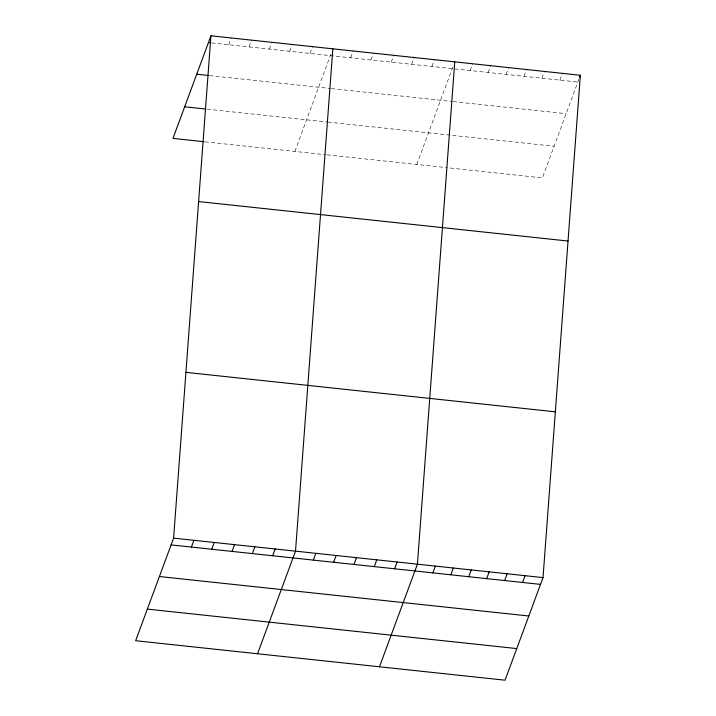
<?xml version="1.0" encoding="UTF-8"?>
<svg xmlns="http://www.w3.org/2000/svg" width="716" height="716" viewBox="0 0 716 716"><rect width="100%" height="100%" fill="white"/><g stroke="black" fill="none" stroke-linecap="round" stroke-linejoin="round"><path stroke-width="0.54" stroke-dasharray="3.58 2.69" d="M228.744 44.75L231.25 37.975M249.061 46.925L251.567 40.141M269.377 49.091L271.883 42.316M289.694 51.266L292.2 44.482M310.01 53.432L312.525 46.656M294.885 151.425L331.052 53.664M350.652 57.781L353.158 50.997M370.969 59.947L373.475 53.172M391.285 62.122L393.791 55.338M411.602 64.288L414.116 57.513M431.927 66.463L434.433 59.679M416.793 164.456L452.96 66.695M470.188 70.553L472.694 63.769M488.124 72.468L490.639 65.684M506.069 74.383L508.584 67.599M524.014 76.299L526.52 69.524M541.958 78.214L544.464 71.439M559.903 80.138L562.409 73.354M578.922 79.145L542.397 177.872L448.458 167.839M211.632 42.924L577.848 82.054M209.555 75.574L330.398 88.489M331.463 88.596L452.154 101.493M453.21 101.609L566.15 113.674M207.13 109.181L326.899 121.98M327.973 122.096L554.095 146.252M205.053 141.831L325.896 154.746M326.97 154.853L447.402 167.723"/><path stroke-width="1.07" d="M173.603 538.128L210.934 35.8L580.354 75.269L543.023 577.597L505.066 680.2L135.646 640.731L173.603 538.128L543.023 577.597M332.842 48.822L295.511 551.15L257.554 653.753M454.75 61.853L417.419 564.172L379.462 666.784M210.934 35.8L172.977 138.403L203.988 141.714M191.414 547.078L193.92 540.294M211.73 549.244L214.236 542.468M232.047 551.418L234.553 544.634M252.363 553.593L254.878 546.809M272.68 555.759L275.195 548.984M313.322 560.1L315.828 553.325M333.638 562.275L336.144 555.491M353.955 564.441L356.47 557.666M374.271 566.616L376.786 559.831M394.597 568.781L397.103 562.006M579.638 77.212L580.354 75.269M432.858 572.872L435.364 566.096M450.803 574.787L453.309 568.012M468.738 576.711L471.253 569.927M486.683 578.626L489.189 571.842M504.628 580.542L507.134 573.767M522.573 582.457L525.079 575.682M208.419 42.584L210.558 42.808M196.721 74.204L208.49 75.457M184.674 106.782L204.991 108.948M198.609 201.563L568.039 241.041M185.918 372.356L555.339 411.825M171.097 544.903L540.517 584.381M159.399 576.523L528.82 616.002M147.344 609.11L516.764 648.58"/></g></svg>
